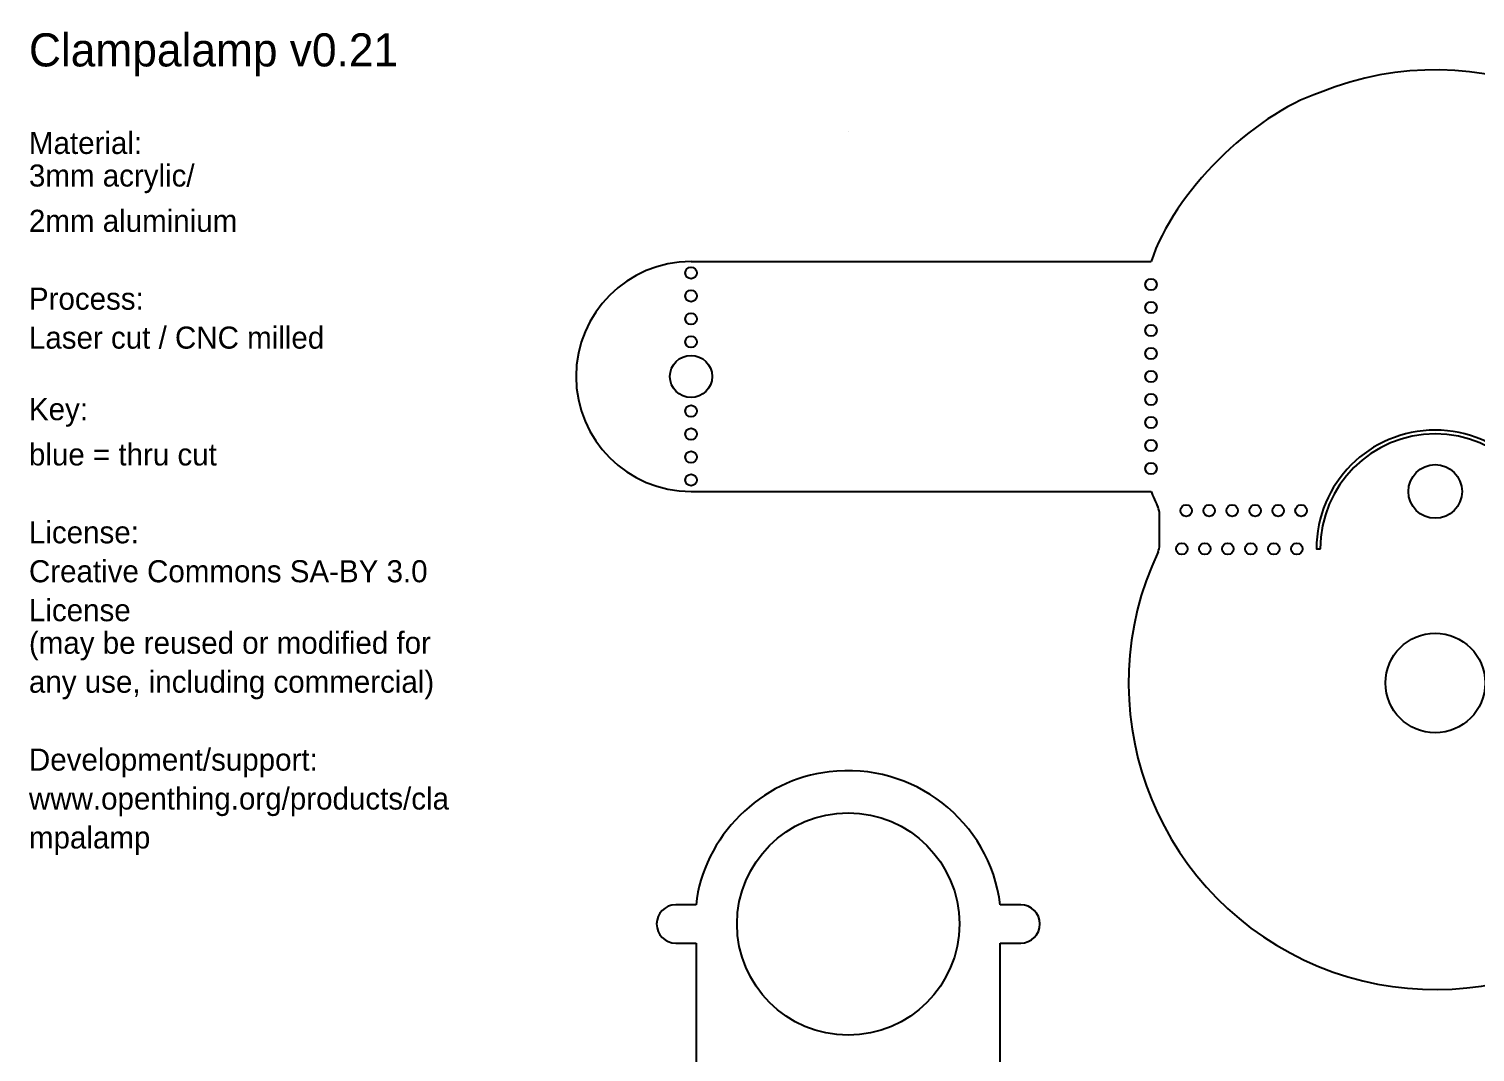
# Model space of a CAD drawing. Extents: x 95 to 390, y 93 to 350.
# Drawn here: x 94.9 to 283.5, y 216.5 to 350 of the extents above; entities that cross this region are included whole.
import ezdxf

# ---------------------------------------------------------------- set-up
doc = ezdxf.new("R2010")
doc.units = 0
doc.layers.add('LAYER_1', color=7, linetype='CONTINUOUS')

# ---------------------------------------------------------------- blocks, each defined once
blk = doc.blocks.new('BLOCK_28')
at = {"layer": 'LAYER_1', "color": 5}
blk.add_open_spline([(216.24, 233.24), (216.24, 241.24), (209.75, 247.73), (201.75, 247.73), (193.74, 247.73), (187.25, 241.24), (187.25, 233.24), (187.25, 225.23), (193.74, 218.74), (201.75, 218.74), (209.75, 218.74), (216.24, 225.23), (216.24, 233.24), (216.24, 233.24), (216.24, 233.24), (216.24, 233.24), (216.24, 233.24), (216.24, 233.24), (216.24, 233.24)], degree=3, knots=[0, 0, 0, 0, 1, 1, 1, 2, 2, 2, 3, 3, 3, 4, 4, 4, 5, 5, 5, 6, 6, 6, 6], dxfattribs=at)
blk = doc.blocks.new('BLOCK_29')
at = {"layer": 'LAYER_1', "color": 5}
blk.add_lwpolyline([(179.26, 230.74), (181.91, 230.74)], dxfattribs=at)
blk = doc.blocks.new('BLOCK_30')
at = {"layer": 'LAYER_1', "color": 5}
blk.add_open_spline([(179.26, 235.74), (177.88, 235.74), (176.76, 234.62), (176.76, 233.24), (176.76, 231.86), (177.88, 230.74), (179.26, 230.74), (179.26, 230.74), (179.26, 230.74), (179.26, 230.74)], degree=3, knots=[0, 0, 0, 0, 1, 1, 1, 2, 2, 2, 3, 3, 3, 3], dxfattribs=at)
blk = doc.blocks.new('BLOCK_31')
at = {"layer": 'LAYER_1', "color": 5}
blk.add_lwpolyline([(181.91, 235.74), (179.26, 235.74)], dxfattribs=at)
blk = doc.blocks.new('BLOCK_32')
at = {"layer": 'LAYER_1', "color": 5}
blk.add_open_spline([(221.58, 235.74), (220.2, 246.69), (210.2, 254.45), (199.25, 253.07), (190.47, 252.22), (182.77, 244.51), (181.91, 235.74)], degree=3, knots=[0, 0, 0, 0, 1, 1, 1, 2, 2, 2, 2], dxfattribs=at)
blk = doc.blocks.new('BLOCK_33')
at = {"layer": 'LAYER_1', "color": 5}
blk.add_lwpolyline([(224.24, 235.74), (221.58, 235.74)], dxfattribs=at)
blk = doc.blocks.new('BLOCK_34')
at = {"layer": 'LAYER_1', "color": 5}
blk.add_open_spline([(224.24, 230.74), (225.62, 230.74), (226.74, 231.86), (226.74, 233.24), (226.74, 234.62), (225.62, 235.74), (224.24, 235.74), (224.24, 235.74), (224.24, 235.74), (224.24, 235.74)], degree=3, knots=[0, 0, 0, 0, 1, 1, 1, 2, 2, 2, 3, 3, 3, 3], dxfattribs=at)
blk = doc.blocks.new('BLOCK_35')
at = {"layer": 'LAYER_1', "color": 5}
blk.add_lwpolyline([(221.58, 230.74), (224.24, 230.74)], dxfattribs=at)
blk = doc.blocks.new('BLOCK_36')
at = {"layer": 'LAYER_1', "color": 5}
blk.add_lwpolyline([(221.58, 213.24), (221.58, 230.74)], dxfattribs=at)
blk = doc.blocks.new('BLOCK_44')
at = {"layer": 'LAYER_1', "color": 5}
blk.add_lwpolyline([(181.91, 230.74), (181.91, 213.24)], dxfattribs=at)
blk = doc.blocks.new('BLOCK_2')
at = {"layer": 'LAYER_1'}
for name in ['BLOCK_32', 'BLOCK_28', 'BLOCK_30', 'BLOCK_31', 'BLOCK_33', 'BLOCK_34', 'BLOCK_29', 'BLOCK_44', 'BLOCK_35', 'BLOCK_36']:
    blk.add_blockref(name, (0, 0), dxfattribs=at)
blk = doc.blocks.new('BLOCK_114')
at = {"layer": 'LAYER_1', "color": 5}
blk.add_open_spline([(246, 282.18), (246, 282.59), (245.66, 282.93), (245.25, 282.93), (244.84, 282.93), (244.5, 282.59), (244.5, 282.18), (244.5, 281.76), (244.84, 281.43), (245.25, 281.43), (245.66, 281.43), (246, 281.76), (246, 282.18), (246, 282.18), (246, 282.18), (246, 282.18), (246, 282.18), (246, 282.18), (246, 282.18)], degree=3, knots=[0, 0, 0, 0, 1, 1, 1, 2, 2, 2, 3, 3, 3, 4, 4, 4, 5, 5, 5, 6, 6, 6, 6], dxfattribs=at)
blk = doc.blocks.new('BLOCK_115')
at = {"layer": 'LAYER_1', "color": 5}
blk.add_open_spline([(252, 282.18), (252, 282.59), (251.66, 282.93), (251.25, 282.93), (250.83, 282.93), (250.5, 282.59), (250.5, 282.18), (250.5, 281.76), (250.83, 281.43), (251.25, 281.43), (251.66, 281.43), (252, 281.76), (252, 282.18), (252, 282.18), (252, 282.18), (252, 282.18), (252, 282.18), (252, 282.18), (252, 282.18)], degree=3, knots=[0, 0, 0, 0, 1, 1, 1, 2, 2, 2, 3, 3, 3, 4, 4, 4, 5, 5, 5, 6, 6, 6, 6], dxfattribs=at)
blk = doc.blocks.new('BLOCK_116')
at = {"layer": 'LAYER_1', "color": 5}
blk.add_open_spline([(258, 282.18), (258, 282.59), (257.66, 282.93), (257.25, 282.93), (256.83, 282.93), (256.5, 282.59), (256.5, 282.18), (256.5, 281.76), (256.83, 281.43), (257.25, 281.43), (257.66, 281.43), (258, 281.76), (258, 282.18), (258, 282.18), (258, 282.18), (258, 282.18), (258, 282.18), (258, 282.18), (258, 282.18)], degree=3, knots=[0, 0, 0, 0, 1, 1, 1, 2, 2, 2, 3, 3, 3, 4, 4, 4, 5, 5, 5, 6, 6, 6, 6], dxfattribs=at)
blk = doc.blocks.new('BLOCK_117')
at = {"layer": 'LAYER_1', "color": 5}
blk.add_open_spline([(246.56, 287.17), (246.56, 287.59), (246.22, 287.92), (245.81, 287.92), (245.4, 287.92), (245.06, 287.59), (245.06, 287.17), (245.06, 286.76), (245.4, 286.42), (245.81, 286.42), (246.22, 286.42), (246.56, 286.76), (246.56, 287.17), (246.56, 287.17), (246.56, 287.17), (246.56, 287.17), (246.56, 287.17), (246.56, 287.17), (246.56, 287.17)], degree=3, knots=[0, 0, 0, 0, 1, 1, 1, 2, 2, 2, 3, 3, 3, 4, 4, 4, 5, 5, 5, 6, 6, 6, 6], dxfattribs=at)
blk = doc.blocks.new('BLOCK_118')
at = {"layer": 'LAYER_1', "color": 5}
blk.add_open_spline([(252.56, 287.17), (252.56, 287.59), (252.22, 287.92), (251.81, 287.92), (251.39, 287.92), (251.06, 287.59), (251.06, 287.17), (251.06, 286.76), (251.39, 286.42), (251.81, 286.42), (252.22, 286.42), (252.56, 286.76), (252.56, 287.17), (252.56, 287.17), (252.56, 287.17), (252.56, 287.17), (252.56, 287.17), (252.56, 287.17), (252.56, 287.17)], degree=3, knots=[0, 0, 0, 0, 1, 1, 1, 2, 2, 2, 3, 3, 3, 4, 4, 4, 5, 5, 5, 6, 6, 6, 6], dxfattribs=at)
blk = doc.blocks.new('BLOCK_119')
at = {"layer": 'LAYER_1', "color": 5}
blk.add_open_spline([(258.56, 287.17), (258.56, 287.59), (258.22, 287.92), (257.81, 287.92), (257.39, 287.92), (257.06, 287.59), (257.06, 287.17), (257.06, 286.76), (257.39, 286.42), (257.81, 286.42), (258.22, 286.42), (258.56, 286.76), (258.56, 287.17), (258.56, 287.17), (258.56, 287.17), (258.56, 287.17), (258.56, 287.17), (258.56, 287.17), (258.56, 287.17)], degree=3, knots=[0, 0, 0, 0, 1, 1, 1, 2, 2, 2, 3, 3, 3, 4, 4, 4, 5, 5, 5, 6, 6, 6, 6], dxfattribs=at)
blk = doc.blocks.new('BLOCK_120')
at = {"layer": 'LAYER_1', "color": 5}
blk.add_open_spline([(241.98, 316.66), (241.98, 317.08), (241.64, 317.41), (241.23, 317.41), (240.81, 317.41), (240.48, 317.08), (240.48, 316.66), (240.48, 316.25), (240.81, 315.91), (241.23, 315.91), (241.64, 315.91), (241.98, 316.25), (241.98, 316.66), (241.98, 316.66), (241.98, 316.66), (241.98, 316.66), (241.98, 316.66), (241.98, 316.66), (241.98, 316.66)], degree=3, knots=[0, 0, 0, 0, 1, 1, 1, 2, 2, 2, 3, 3, 3, 4, 4, 4, 5, 5, 5, 6, 6, 6, 6], dxfattribs=at)
blk = doc.blocks.new('BLOCK_121')
at = {"layer": 'LAYER_1', "color": 5}
blk.add_open_spline([(241.98, 310.67), (241.98, 311.08), (241.64, 311.41), (241.23, 311.41), (240.81, 311.41), (240.48, 311.08), (240.48, 310.67), (240.48, 310.25), (240.81, 309.92), (241.23, 309.92), (241.64, 309.92), (241.98, 310.25), (241.98, 310.67), (241.98, 310.67), (241.98, 310.67), (241.98, 310.67), (241.98, 310.67), (241.98, 310.67), (241.98, 310.67)], degree=3, knots=[0, 0, 0, 0, 1, 1, 1, 2, 2, 2, 3, 3, 3, 4, 4, 4, 5, 5, 5, 6, 6, 6, 6], dxfattribs=at)
blk = doc.blocks.new('BLOCK_122')
at = {"layer": 'LAYER_1', "color": 5}
blk.add_open_spline([(241.98, 304.67), (241.98, 305.08), (241.64, 305.42), (241.23, 305.42), (240.81, 305.42), (240.48, 305.08), (240.48, 304.67), (240.48, 304.25), (240.81, 303.92), (241.23, 303.92), (241.64, 303.92), (241.98, 304.25), (241.98, 304.67), (241.98, 304.67), (241.98, 304.67), (241.98, 304.67), (241.98, 304.67), (241.98, 304.67), (241.98, 304.67)], degree=3, knots=[0, 0, 0, 0, 1, 1, 1, 2, 2, 2, 3, 3, 3, 4, 4, 4, 5, 5, 5, 6, 6, 6, 6], dxfattribs=at)
blk = doc.blocks.new('BLOCK_123')
at = {"layer": 'LAYER_1', "color": 5}
blk.add_open_spline([(182, 315.18), (182, 315.59), (181.66, 315.93), (181.25, 315.93), (180.83, 315.93), (180.5, 315.59), (180.5, 315.18), (180.5, 314.76), (180.83, 314.43), (181.25, 314.43), (181.66, 314.43), (182, 314.76), (182, 315.18), (182, 315.18), (182, 315.18), (182, 315.18), (182, 315.18), (182, 315.18), (182, 315.18)], degree=3, knots=[0, 0, 0, 0, 1, 1, 1, 2, 2, 2, 3, 3, 3, 4, 4, 4, 5, 5, 5, 6, 6, 6, 6], dxfattribs=at)
blk = doc.blocks.new('BLOCK_124')
at = {"layer": 'LAYER_1', "color": 5}
blk.add_open_spline([(182, 309.18), (182, 309.59), (181.66, 309.93), (181.25, 309.93), (180.83, 309.93), (180.5, 309.59), (180.5, 309.18), (180.5, 308.76), (180.83, 308.43), (181.25, 308.43), (181.66, 308.43), (182, 308.76), (182, 309.18), (182, 309.18), (182, 309.18), (182, 309.18), (182, 309.18), (182, 309.18), (182, 309.18)], degree=3, knots=[0, 0, 0, 0, 1, 1, 1, 2, 2, 2, 3, 3, 3, 4, 4, 4, 5, 5, 5, 6, 6, 6, 6], dxfattribs=at)
blk = doc.blocks.new('BLOCK_125')
at = {"layer": 'LAYER_1', "color": 5}
blk.add_lwpolyline([(262.8, 282.18), (263.3, 282.18)], dxfattribs=at)
blk = doc.blocks.new('BLOCK_126')
at = {"layer": 'LAYER_1', "color": 5}
blk.add_open_spline([(293.29, 282.18), (293.29, 290.46), (286.57, 297.17), (278.29, 297.17), (270.01, 297.17), (263.3, 290.46), (263.3, 282.18), (263.3, 282.18), (263.3, 282.18), (263.3, 282.18)], degree=3, knots=[0, 0, 0, 0, 1, 1, 1, 2, 2, 2, 3, 3, 3, 3], dxfattribs=at)
blk = doc.blocks.new('BLOCK_128')
at = {"layer": 'LAYER_1', "color": 5}
blk.add_open_spline([(293.79, 282.18), (293.79, 290.73), (286.85, 297.67), (278.29, 297.67), (269.74, 297.67), (262.8, 290.73), (262.8, 282.18), (262.8, 282.18), (262.8, 282.18), (262.8, 282.18)], degree=3, knots=[0, 0, 0, 0, 1, 1, 1, 2, 2, 2, 3, 3, 3, 3], dxfattribs=at)
blk = doc.blocks.new('BLOCK_130')
at = {"layer": 'LAYER_1', "color": 5}
blk.add_open_spline([(184, 304.67), (184, 306.19), (182.77, 307.42), (181.25, 307.42), (179.73, 307.42), (178.5, 306.19), (178.5, 304.67), (178.5, 303.15), (179.73, 301.92), (181.25, 301.92), (182.77, 301.92), (184, 303.15), (184, 304.67), (184, 304.67), (184, 304.67), (184, 304.67), (184, 304.67), (184, 304.67), (184, 304.67)], degree=3, knots=[0, 0, 0, 0, 1, 1, 1, 2, 2, 2, 3, 3, 3, 4, 4, 4, 5, 5, 5, 6, 6, 6, 6], dxfattribs=at)
blk = doc.blocks.new('BLOCK_131')
at = {"layer": 'LAYER_1', "color": 5}
blk.add_open_spline([(284.79, 264.68), (284.79, 268.27), (281.88, 271.18), (278.29, 271.18), (274.71, 271.18), (271.8, 268.27), (271.8, 264.68), (271.8, 261.09), (274.71, 258.18), (278.29, 258.18), (281.88, 258.18), (284.79, 261.09), (284.79, 264.68), (284.79, 264.68), (284.79, 264.68), (284.79, 264.68), (284.79, 264.68), (284.79, 264.68), (284.79, 264.68)], degree=3, knots=[0, 0, 0, 0, 1, 1, 1, 2, 2, 2, 3, 3, 3, 4, 4, 4, 5, 5, 5, 6, 6, 6, 6], dxfattribs=at)
blk = doc.blocks.new('BLOCK_132')
at = {"layer": 'LAYER_1', "color": 5}
blk.add_open_spline([(281.79, 289.67), (281.79, 291.6), (280.23, 293.17), (278.29, 293.17), (276.36, 293.17), (274.8, 291.6), (274.8, 289.67), (274.8, 287.74), (276.36, 286.17), (278.29, 286.17), (280.23, 286.17), (281.79, 287.74), (281.79, 289.67), (281.79, 289.67), (281.79, 289.67), (281.79, 289.67), (281.79, 289.67), (281.79, 289.67), (281.79, 289.67)], degree=3, knots=[0, 0, 0, 0, 1, 1, 1, 2, 2, 2, 3, 3, 3, 4, 4, 4, 5, 5, 5, 6, 6, 6, 6], dxfattribs=at)
blk = doc.blocks.new('BLOCK_137')
at = {"layer": 'LAYER_1', "color": 5}
blk.add_open_spline([(242.15, 281.78), (232.71, 261.81), (241.24, 237.97), (261.2, 228.53), (281.16, 219.09), (305, 227.62), (314.44, 247.59), (319.56, 256.98), (319.56, 272.38), (314.44, 281.78)], degree=3, knots=[0, 0, 0, 0, 1, 1, 1, 2, 2, 2, 3, 3, 3, 3], dxfattribs=at)
blk = doc.blocks.new('BLOCK_138')
at = {"layer": 'LAYER_1', "color": 5}
blk.add_open_spline([(242.15, 281.78), (242.26, 281.99), (242.35, 282.39), (242.34, 282.63)], degree=3, dxfattribs=at)
blk = doc.blocks.new('BLOCK_139')
at = {"layer": 'LAYER_1', "color": 5}
blk.add_lwpolyline([(242.34, 282.63), (242.34, 286.72)], dxfattribs=at)
blk = doc.blocks.new('BLOCK_140')
at = {"layer": 'LAYER_1', "color": 5}
blk.add_open_spline([(242.34, 286.72), (242.35, 286.96), (242.26, 287.36), (242.15, 287.57)], degree=3, dxfattribs=at)
blk = doc.blocks.new('BLOCK_141')
at = {"layer": 'LAYER_1', "color": 5}
blk.add_open_spline([(241.23, 289.67), (241.44, 289.13), (241.89, 288.09), (242.15, 287.57)], degree=3, dxfattribs=at)
blk = doc.blocks.new('BLOCK_142')
at = {"layer": 'LAYER_1', "color": 5}
blk.add_lwpolyline([(181.25, 289.67), (241.23, 289.67)], dxfattribs=at)
blk = doc.blocks.new('BLOCK_143')
at = {"layer": 'LAYER_1', "color": 5}
blk.add_open_spline([(181.25, 319.66), (172.97, 319.66), (166.25, 312.95), (166.25, 304.67), (166.25, 296.39), (172.97, 289.67), (181.25, 289.67), (181.25, 289.67), (181.25, 289.67), (181.25, 289.67)], degree=3, knots=[0, 0, 0, 0, 1, 1, 1, 2, 2, 2, 3, 3, 3, 3], dxfattribs=at)
blk = doc.blocks.new('BLOCK_144')
at = {"layer": 'LAYER_1', "color": 5}
blk.add_lwpolyline([(181.25, 319.66), (241.23, 319.66)], dxfattribs=at)
blk = doc.blocks.new('BLOCK_145')
at = {"layer": 'LAYER_1', "color": 5}
blk.add_open_spline([(315.36, 319.66), (307.08, 340.13), (283.77, 350.02), (263.3, 341.74), (254.27, 338.69), (244.27, 328.69), (241.23, 319.66)], degree=3, knots=[0, 0, 0, 0, 1, 1, 1, 2, 2, 2, 2], dxfattribs=at)
blk = doc.blocks.new('BLOCK_149')
at = {"layer": 'LAYER_1', "color": 5}
blk.add_open_spline([(182, 312.18), (182, 312.59), (181.66, 312.93), (181.25, 312.93), (180.83, 312.93), (180.5, 312.59), (180.5, 312.18), (180.5, 311.76), (180.83, 311.43), (181.25, 311.43), (181.66, 311.43), (182, 311.76), (182, 312.18), (182, 312.18), (182, 312.18), (182, 312.18), (182, 312.18), (182, 312.18), (182, 312.18)], degree=3, knots=[0, 0, 0, 0, 1, 1, 1, 2, 2, 2, 3, 3, 3, 4, 4, 4, 5, 5, 5, 6, 6, 6, 6], dxfattribs=at)
blk = doc.blocks.new('BLOCK_150')
at = {"layer": 'LAYER_1', "color": 5}
blk.add_open_spline([(182, 318.18), (182, 318.59), (181.66, 318.93), (181.25, 318.93), (180.83, 318.93), (180.5, 318.59), (180.5, 318.18), (180.5, 317.76), (180.83, 317.43), (181.25, 317.43), (181.66, 317.43), (182, 317.76), (182, 318.18), (182, 318.18), (182, 318.18), (182, 318.18), (182, 318.18), (182, 318.18), (182, 318.18)], degree=3, knots=[0, 0, 0, 0, 1, 1, 1, 2, 2, 2, 3, 3, 3, 4, 4, 4, 5, 5, 5, 6, 6, 6, 6], dxfattribs=at)
blk = doc.blocks.new('BLOCK_151')
at = {"layer": 'LAYER_1', "color": 5}
blk.add_open_spline([(241.98, 307.67), (241.98, 308.08), (241.64, 308.42), (241.23, 308.42), (240.81, 308.42), (240.48, 308.08), (240.48, 307.67), (240.48, 307.25), (240.81, 306.92), (241.23, 306.92), (241.64, 306.92), (241.98, 307.25), (241.98, 307.67), (241.98, 307.67), (241.98, 307.67), (241.98, 307.67), (241.98, 307.67), (241.98, 307.67), (241.98, 307.67)], degree=3, knots=[0, 0, 0, 0, 1, 1, 1, 2, 2, 2, 3, 3, 3, 4, 4, 4, 5, 5, 5, 6, 6, 6, 6], dxfattribs=at)
blk = doc.blocks.new('BLOCK_152')
at = {"layer": 'LAYER_1', "color": 5}
blk.add_open_spline([(241.98, 313.66), (241.98, 314.08), (241.64, 314.41), (241.23, 314.41), (240.81, 314.41), (240.48, 314.08), (240.48, 313.66), (240.48, 313.25), (240.81, 312.91), (241.23, 312.91), (241.64, 312.91), (241.98, 313.25), (241.98, 313.66), (241.98, 313.66), (241.98, 313.66), (241.98, 313.66), (241.98, 313.66), (241.98, 313.66), (241.98, 313.66)], degree=3, knots=[0, 0, 0, 0, 1, 1, 1, 2, 2, 2, 3, 3, 3, 4, 4, 4, 5, 5, 5, 6, 6, 6, 6], dxfattribs=at)
blk = doc.blocks.new('BLOCK_153')
at = {"layer": 'LAYER_1', "color": 5}
blk.add_open_spline([(182, 300.16), (182, 300.57), (181.66, 300.91), (181.25, 300.91), (180.83, 300.91), (180.5, 300.57), (180.5, 300.16), (180.5, 299.74), (180.83, 299.41), (181.25, 299.41), (181.66, 299.41), (182, 299.74), (182, 300.16), (182, 300.16), (182, 300.16), (182, 300.16), (182, 300.16), (182, 300.16), (182, 300.16)], degree=3, knots=[0, 0, 0, 0, 1, 1, 1, 2, 2, 2, 3, 3, 3, 4, 4, 4, 5, 5, 5, 6, 6, 6, 6], dxfattribs=at)
blk = doc.blocks.new('BLOCK_154')
at = {"layer": 'LAYER_1', "color": 5}
blk.add_open_spline([(182, 297.16), (182, 297.57), (181.66, 297.91), (181.25, 297.91), (180.83, 297.91), (180.5, 297.57), (180.5, 297.16), (180.5, 296.74), (180.83, 296.41), (181.25, 296.41), (181.66, 296.41), (182, 296.74), (182, 297.16), (182, 297.16), (182, 297.16), (182, 297.16), (182, 297.16), (182, 297.16), (182, 297.16)], degree=3, knots=[0, 0, 0, 0, 1, 1, 1, 2, 2, 2, 3, 3, 3, 4, 4, 4, 5, 5, 5, 6, 6, 6, 6], dxfattribs=at)
blk = doc.blocks.new('BLOCK_155')
at = {"layer": 'LAYER_1', "color": 5}
blk.add_open_spline([(182, 294.16), (182, 294.57), (181.66, 294.91), (181.25, 294.91), (180.83, 294.91), (180.5, 294.57), (180.5, 294.16), (180.5, 293.74), (180.83, 293.41), (181.25, 293.41), (181.66, 293.41), (182, 293.74), (182, 294.16), (182, 294.16), (182, 294.16), (182, 294.16), (182, 294.16), (182, 294.16), (182, 294.16)], degree=3, knots=[0, 0, 0, 0, 1, 1, 1, 2, 2, 2, 3, 3, 3, 4, 4, 4, 5, 5, 5, 6, 6, 6, 6], dxfattribs=at)
blk = doc.blocks.new('BLOCK_156')
at = {"layer": 'LAYER_1', "color": 5}
blk.add_open_spline([(182, 291.16), (182, 291.57), (181.66, 291.91), (181.25, 291.91), (180.83, 291.91), (180.5, 291.57), (180.5, 291.16), (180.5, 290.75), (180.83, 290.41), (181.25, 290.41), (181.66, 290.41), (182, 290.75), (182, 291.16), (182, 291.16), (182, 291.16), (182, 291.16), (182, 291.16), (182, 291.16), (182, 291.16)], degree=3, knots=[0, 0, 0, 0, 1, 1, 1, 2, 2, 2, 3, 3, 3, 4, 4, 4, 5, 5, 5, 6, 6, 6, 6], dxfattribs=at)
blk = doc.blocks.new('BLOCK_157')
at = {"layer": 'LAYER_1', "color": 5}
blk.add_open_spline([(241.98, 301.67), (241.98, 302.08), (241.64, 302.42), (241.23, 302.42), (240.81, 302.42), (240.48, 302.08), (240.48, 301.67), (240.48, 301.25), (240.81, 300.92), (241.23, 300.92), (241.64, 300.92), (241.98, 301.25), (241.98, 301.67), (241.98, 301.67), (241.98, 301.67), (241.98, 301.67), (241.98, 301.67), (241.98, 301.67), (241.98, 301.67)], degree=3, knots=[0, 0, 0, 0, 1, 1, 1, 2, 2, 2, 3, 3, 3, 4, 4, 4, 5, 5, 5, 6, 6, 6, 6], dxfattribs=at)
blk = doc.blocks.new('BLOCK_158')
at = {"layer": 'LAYER_1', "color": 5}
blk.add_open_spline([(241.98, 298.67), (241.98, 299.08), (241.64, 299.42), (241.23, 299.42), (240.81, 299.42), (240.48, 299.08), (240.48, 298.67), (240.48, 298.26), (240.81, 297.92), (241.23, 297.92), (241.64, 297.92), (241.98, 298.26), (241.98, 298.67), (241.98, 298.67), (241.98, 298.67), (241.98, 298.67), (241.98, 298.67), (241.98, 298.67), (241.98, 298.67)], degree=3, knots=[0, 0, 0, 0, 1, 1, 1, 2, 2, 2, 3, 3, 3, 4, 4, 4, 5, 5, 5, 6, 6, 6, 6], dxfattribs=at)
blk = doc.blocks.new('BLOCK_159')
at = {"layer": 'LAYER_1', "color": 5}
blk.add_open_spline([(241.98, 295.67), (241.98, 296.08), (241.64, 296.42), (241.23, 296.42), (240.81, 296.42), (240.48, 296.08), (240.48, 295.67), (240.48, 295.26), (240.81, 294.92), (241.23, 294.92), (241.64, 294.92), (241.98, 295.26), (241.98, 295.67), (241.98, 295.67), (241.98, 295.67), (241.98, 295.67), (241.98, 295.67), (241.98, 295.67), (241.98, 295.67)], degree=3, knots=[0, 0, 0, 0, 1, 1, 1, 2, 2, 2, 3, 3, 3, 4, 4, 4, 5, 5, 5, 6, 6, 6, 6], dxfattribs=at)
blk = doc.blocks.new('BLOCK_160')
at = {"layer": 'LAYER_1', "color": 5}
blk.add_open_spline([(241.98, 292.67), (241.98, 293.09), (241.64, 293.42), (241.23, 293.42), (240.81, 293.42), (240.48, 293.09), (240.48, 292.67), (240.48, 292.26), (240.81, 291.92), (241.23, 291.92), (241.64, 291.92), (241.98, 292.26), (241.98, 292.67), (241.98, 292.67), (241.98, 292.67), (241.98, 292.67), (241.98, 292.67), (241.98, 292.67), (241.98, 292.67)], degree=3, knots=[0, 0, 0, 0, 1, 1, 1, 2, 2, 2, 3, 3, 3, 4, 4, 4, 5, 5, 5, 6, 6, 6, 6], dxfattribs=at)
blk = doc.blocks.new('BLOCK_161')
at = {"layer": 'LAYER_1', "color": 5}
blk.add_open_spline([(261.55, 287.17), (261.55, 287.59), (261.22, 287.92), (260.8, 287.92), (260.39, 287.92), (260.05, 287.59), (260.05, 287.17), (260.05, 286.76), (260.39, 286.42), (260.8, 286.42), (261.22, 286.42), (261.55, 286.76), (261.55, 287.17), (261.55, 287.17), (261.55, 287.17), (261.55, 287.17), (261.55, 287.17), (261.55, 287.17), (261.55, 287.17)], degree=3, knots=[0, 0, 0, 0, 1, 1, 1, 2, 2, 2, 3, 3, 3, 4, 4, 4, 5, 5, 5, 6, 6, 6, 6], dxfattribs=at)
blk = doc.blocks.new('BLOCK_162')
at = {"layer": 'LAYER_1', "color": 5}
blk.add_open_spline([(255.56, 287.17), (255.56, 287.59), (255.22, 287.92), (254.81, 287.92), (254.39, 287.92), (254.06, 287.59), (254.06, 287.17), (254.06, 286.76), (254.39, 286.42), (254.81, 286.42), (255.22, 286.42), (255.56, 286.76), (255.56, 287.17), (255.56, 287.17), (255.56, 287.17), (255.56, 287.17), (255.56, 287.17), (255.56, 287.17), (255.56, 287.17)], degree=3, knots=[0, 0, 0, 0, 1, 1, 1, 2, 2, 2, 3, 3, 3, 4, 4, 4, 5, 5, 5, 6, 6, 6, 6], dxfattribs=at)
blk = doc.blocks.new('BLOCK_163')
at = {"layer": 'LAYER_1', "color": 5}
blk.add_open_spline([(249.56, 287.17), (249.56, 287.59), (249.22, 287.92), (248.81, 287.92), (248.39, 287.92), (248.06, 287.59), (248.06, 287.17), (248.06, 286.76), (248.39, 286.42), (248.81, 286.42), (249.22, 286.42), (249.56, 286.76), (249.56, 287.17), (249.56, 287.17), (249.56, 287.17), (249.56, 287.17), (249.56, 287.17), (249.56, 287.17), (249.56, 287.17)], degree=3, knots=[0, 0, 0, 0, 1, 1, 1, 2, 2, 2, 3, 3, 3, 4, 4, 4, 5, 5, 5, 6, 6, 6, 6], dxfattribs=at)
blk = doc.blocks.new('BLOCK_164')
at = {"layer": 'LAYER_1', "color": 5}
blk.add_open_spline([(260.99, 282.18), (260.99, 282.59), (260.66, 282.93), (260.25, 282.93), (259.83, 282.93), (259.5, 282.59), (259.5, 282.18), (259.5, 281.76), (259.83, 281.43), (260.25, 281.43), (260.66, 281.43), (260.99, 281.76), (260.99, 282.18), (260.99, 282.18), (260.99, 282.18), (260.99, 282.18), (260.99, 282.18), (260.99, 282.18), (260.99, 282.18)], degree=3, knots=[0, 0, 0, 0, 1, 1, 1, 2, 2, 2, 3, 3, 3, 4, 4, 4, 5, 5, 5, 6, 6, 6, 6], dxfattribs=at)
blk = doc.blocks.new('BLOCK_165')
at = {"layer": 'LAYER_1', "color": 5}
blk.add_open_spline([(255, 282.18), (255, 282.59), (254.66, 282.93), (254.25, 282.93), (253.83, 282.93), (253.5, 282.59), (253.5, 282.18), (253.5, 281.76), (253.83, 281.43), (254.25, 281.43), (254.66, 281.43), (255, 281.76), (255, 282.18), (255, 282.18), (255, 282.18), (255, 282.18), (255, 282.18), (255, 282.18), (255, 282.18)], degree=3, knots=[0, 0, 0, 0, 1, 1, 1, 2, 2, 2, 3, 3, 3, 4, 4, 4, 5, 5, 5, 6, 6, 6, 6], dxfattribs=at)
blk = doc.blocks.new('BLOCK_166')
at = {"layer": 'LAYER_1', "color": 5}
blk.add_open_spline([(249, 282.18), (249, 282.59), (248.66, 282.93), (248.25, 282.93), (247.84, 282.93), (247.5, 282.59), (247.5, 282.18), (247.5, 281.76), (247.84, 281.43), (248.25, 281.43), (248.66, 281.43), (249, 281.76), (249, 282.18), (249, 282.18), (249, 282.18), (249, 282.18), (249, 282.18), (249, 282.18), (249, 282.18)], degree=3, knots=[0, 0, 0, 0, 1, 1, 1, 2, 2, 2, 3, 3, 3, 4, 4, 4, 5, 5, 5, 6, 6, 6, 6], dxfattribs=at)
blk = doc.blocks.new('BLOCK_109')
at = {"layer": 'LAYER_1'}
for name in ['BLOCK_145', 'BLOCK_143', 'BLOCK_150', 'BLOCK_144', 'BLOCK_120', 'BLOCK_123', 'BLOCK_152', 'BLOCK_149', 'BLOCK_121', 'BLOCK_124', 'BLOCK_130', 'BLOCK_151', 'BLOCK_122', 'BLOCK_157', 'BLOCK_153', 'BLOCK_158', 'BLOCK_154', 'BLOCK_159', 'BLOCK_128', 'BLOCK_126', 'BLOCK_155', 'BLOCK_160', 'BLOCK_132', 'BLOCK_156', 'BLOCK_142', 'BLOCK_141', 'BLOCK_140', 'BLOCK_139', 'BLOCK_117', 'BLOCK_163', 'BLOCK_118', 'BLOCK_162', 'BLOCK_119', 'BLOCK_161', 'BLOCK_114', 'BLOCK_166', 'BLOCK_115', 'BLOCK_165', 'BLOCK_116', 'BLOCK_164', 'BLOCK_137', 'BLOCK_138', 'BLOCK_125', 'BLOCK_131']:
    blk.add_blockref(name, (0, 0), dxfattribs=at)

msp = doc.modelspace()

# ---------------------------------------------------------------- linework, layer by layer
at = {"layer": 'LAYER_1', "color": 5}
msp.add_lwpolyline([(201.75, 336.68), (201.75, 336.68)], dxfattribs=at)

# ---------------------------------------------------------------- block references
at = {"layer": 'LAYER_1'}
for name in ['BLOCK_109', 'BLOCK_2']:
    msp.add_blockref(name, (0, 0), dxfattribs=at)

# ---------------------------------------------------------------- texts
at = {"layer": 'LAYER_1', "color": 7, "attachment_point": 7}
for s, insert, char_height in [('\\fMyriad Roman|b0|i0|c0|p34;\\W1;Clampalamp v0.21', (94.91, 343.82), 4.318), ('\\fMyriad Roman|b0|i0|c0|p34;\\W1;Material:', (94.91, 333.66), 2.8787), ('\\fMyriad Roman|b0|i0|c0|p34;\\W1;3mm acrylic/', (94.91, 328.58), 2.8787), ('\\fMyriad Roman|b0|i0|c0|p34;\\W1;2mm aluminium', (94.91, 323.5), 2.8787), ('\\fMyriad Roman|b0|i0|c0|p34;\\W1;Process:', (94.91, 313.34), 2.8787), ('\\fMyriad Roman|b0|i0|c0|p34;\\W1;Laser cut / CNC milled', (94.91, 308.26), 2.8787), ('\\fMyriad Roman|b0|i0|c0|p34;\\W1;Key:', (94.91, 298.1), 2.8787), ('\\fMyriad Roman|b0|i0|c0|p34;\\W1;blue = thru cut ', (94.91, 293.02), 2.8787), ('\\fMyriad Roman|b0|i0|c0|p34;\\W1;License:', (94.91, 282.86), 2.8787), ('\\fMyriad Roman|b0|i0|c0|p34;\\W1;Creative Commons SA-BY 3.0 ', (94.91, 277.78), 2.8787), ('\\fMyriad Roman|b0|i0|c0|p34;\\W1;License', (94.91, 272.7), 2.8787), ('\\fMyriad Roman|b0|i0|c0|p34;\\W1;(may be reused or modified for ', (94.91, 267.62), 2.8787), ('\\fMyriad Roman|b0|i0|c0|p34;\\W1;any use, including commercial)', (94.91, 262.54), 2.8787), ('\\fMyriad Roman|b0|i0|c0|p34;\\W1;Development/support:', (94.91, 252.38), 2.8787), ('\\fMyriad Roman|b0|i0|c0|p34;\\W1;www.openthing.org/products/cla', (94.91, 247.3), 2.8787), ('\\fMyriad Roman|b0|i0|c0|p34;\\W1;mpalamp', (94.91, 242.22), 2.8787)]:
    msp.add_mtext(s, dxfattribs=dict(at, insert=insert, char_height=char_height))

doc.saveas('drawing.dxf')
